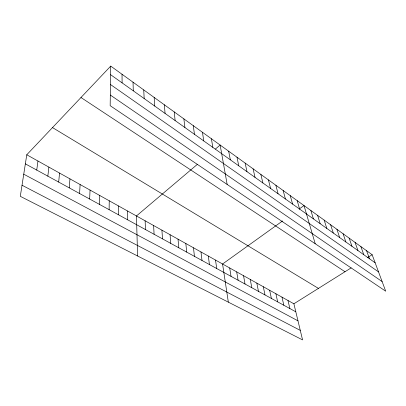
<?xml version="1.0" encoding="UTF-8"?>
<svg xmlns="http://www.w3.org/2000/svg" width="406" height="406" viewBox="0 0 406 406"><rect width="100%" height="100%" fill="white"/><g stroke="black" fill="none" stroke-linecap="round" stroke-linejoin="round"><path stroke-width="0.61" d="M110.721 66.102L110.163 105.682L385.7 291.188L372.15 254.724L110.721 66.102L26.766 154.777L20.3 196.326L302.561 339.898L293.888 303.784L26.766 154.777M109.118 209.674L109.239 200.782M99.495 204.411L99.754 195.494M89.65 199.021L90.051 190.079M79.571 193.51L80.119 184.542M69.248 187.861L69.954 178.868M58.677 182.081L59.545 173.063M47.842 176.153L48.882 167.115M36.738 170.078L37.961 161.025M197.448 164.278L136.446 215.962L137.604 255.993M215.439 149.032L220.143 145.049L227.162 184.451M282.561 220.955L222.569 264.002L228.334 302.145M299.181 209.034L304.018 205.563L315.203 243.727M293.888 303.784L351.154 267.884M367.364 257.724L372.15 254.724M22.025 185.227L300.278 330.393M23.746 174.189L297.984 320.841M25.355 163.851L295.812 311.798M52.506 127.591L318.436 288.397M80.982 97.516L345.009 271.736M110.315 95.04L382.122 281.561M110.462 84.514L378.534 271.908M110.599 74.689L375.149 262.789M366.567 250.695L369.526 258.795M360.873 246.584L363.796 254.719M355.062 242.392L357.945 250.558M349.135 238.119L351.977 246.315M343.085 233.754L345.882 241.981M336.914 229.299L339.66 237.556M330.611 224.751L333.306 233.039M324.171 220.108L326.815 228.421M317.599 215.363L320.182 223.706M310.879 210.516L313.407 218.89M297.212 200.655L299.608 209.08M290.254 195.636L292.589 204.086M283.149 190.505L285.408 198.981M275.882 185.268L278.069 193.763M268.457 179.909L270.563 188.425M260.86 174.428L262.885 182.964M287.996 300.501L289.874 308.55M253.09 168.82L255.029 177.381M281.997 297.151L283.824 305.241M275.887 293.746L277.663 301.871M245.143 163.085L246.985 171.662M269.66 290.27L271.386 298.435M237.002 157.213L238.748 165.805M263.316 286.732L264.981 294.934M256.851 283.124L258.46 291.366M228.674 151.205L230.319 159.812M250.258 279.45L251.806 287.727M243.539 275.699L245.021 284.017M236.688 271.878L238.104 280.231M211.409 138.745L212.83 147.373M229.7 267.98L231.044 276.369M202.452 132.285L203.756 140.923M215.515 260.068L216.713 268.528M193.276 125.662L194.454 134.31M208.314 256.049L209.435 264.55M200.97 251.953L202.01 260.49M183.872 118.877L184.913 127.525M193.479 247.777L194.438 256.343M174.225 111.914L175.123 120.567M185.831 243.509L186.704 252.116M178.026 239.154L178.807 247.792M164.323 104.773L165.08 113.421M170.058 234.709L170.743 243.382M154.168 97.445L154.762 106.088M161.923 230.172L162.507 238.875M153.61 225.538L154.092 234.272M143.739 89.919L144.171 98.556M145.12 220.798L145.49 229.568M133.031 82.195L133.29 90.817M127.575 211.013L127.712 219.844M122.028 74.257L122.104 82.865M118.511 205.954L118.522 214.815"/></g></svg>
